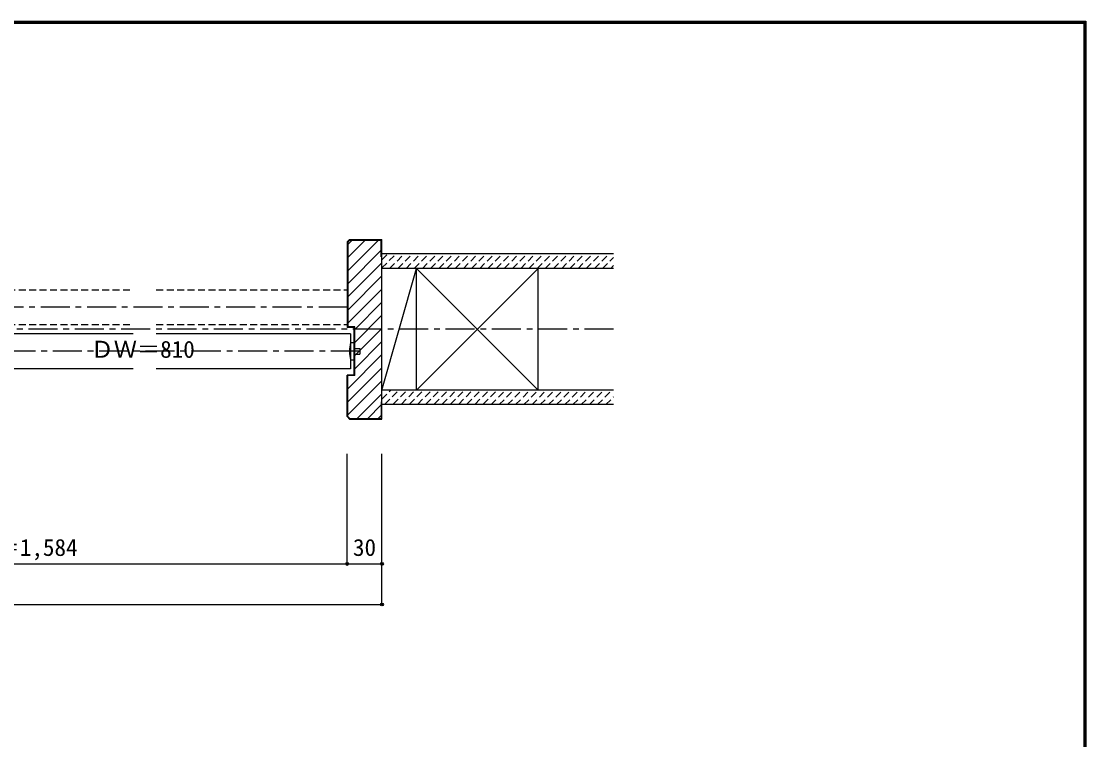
# Model space of a CAD drawing. Units: millimetres at full size, sheet at 1:5; details may follow other scales. Extents: x -973 to 977, y -718 to 696.
# Drawn here: x 58 to 977, y 76 to 696 of the extents above; entities that cross this region are included whole.
import ezdxf
from ezdxf.enums import TextEntityAlignment as Align

# ---------------------------------------------------------------- set-up
doc = ezdxf.new("R2010")
doc.units = ezdxf.units.MM
doc.header["$LTSCALE"] = 5
doc.header["$PDMODE"] = 32
doc.header["$PDSIZE"] = 2.5
doc.linetypes.add('CHAIN1', pattern=[8, 5, -1, 1, -1])
doc.linetypes.add('DASHED1', pattern=[1.8, 1.2, -0.6])
for name, color, linetype in [('0-0_補助線', 4, 'Continuous'), ('0-1_通り芯', 4, 'CHAIN1'), ('0-2_柱', 7, 'Continuous'), ('0-3_仕上げ', 2, 'Continuous'), ('0-4_枠', 3, 'Continuous'), ('0-6_扉', 6, 'Continuous'), ('0-7_金物', 7, 'Continuous'), ('0-B_寸法', 7, 'Continuous'), ('0-C_ハッチ', 4, 'DASHED1'), ('F-1_枠', 6, 'Continuous')]:
    doc.layers.add(name, color=color, linetype=linetype)
doc.styles.add('ＭＳ ゴシック', font='')
doc.styles.get('ＭＳ ゴシック').set_extended_font_data('MS Gothic')

msp = doc.modelspace()

# ---------------------------------------------------------------- linework, layer by layer
at = {"layer": '0-0_補助線'}
msp.add_line((369.135, 192.5), (369.135, 322.5), dxfattribs=at)
at = {"layer": '0-0_補助線', "color": 7}
msp.add_point((369.135, 192.5), dxfattribs=at)
at = {"layer": '0-1_通り芯'}
msp.add_line((569.135, 430), (-565.847, 430), dxfattribs=at)
at = {"layer": '0-2_柱'}
for p, q in [((369.144, 377.5), (399.023, 482.5)), ((369.144, 377.5), (399.023, 482.5)), ((399.032, 377.5), (504.032, 482.5)), ((399.032, 482.5), (504.032, 377.5)), ((399.032, 377.5), (504.032, 482.5)), ((399.032, 482.5), (504.032, 377.5))]:
    msp.add_line(p, q, dxfattribs=at)
at = {"layer": '0-2_柱', "color": 3}
for p, q in [((369.153, 377.5), (369.153, 482.5)), ((399.032, 377.5), (399.032, 482.5)), ((504.032, 377.5), (504.032, 482.5))]:
    msp.add_line(p, q, dxfattribs=at)
at = {"layer": '0-3_仕上げ'}
for p, q in [((569.135, 495), (369.135, 495)), ((569.135, 495), (369.135, 495)), ((569.135, 482.5), (369.135, 482.5)), ((569.135, 482.5), (369.135, 482.5)), ((569.135, 377.5), (369.135, 377.5)), ((569.135, 377.5), (369.135, 377.5)), ((569.135, 365), (369.135, 365)), ((569.135, 365), (369.135, 365))]:
    msp.add_line(p, q, dxfattribs=at)
at = {"layer": '0-4_枠'}
for p, q in [((339.135, 505.379), (341.256, 507.5)), ((339.135, 505.379), (339.135, 431.5)), ((341.256, 507.5), (369.135, 507.5)), ((368.635, 492.5), (368.635, 507)), ((369.135, 352.5), (369.135, 507.5)), ((339.635, 505.171), (339.635, 432)), ((368.635, 492.5), (369.135, 492.5)), ((345.635, 432), (339.635, 432)), ((345.635, 390), (345.635, 432)), ((345.135, 431.5), (339.135, 431.5)), ((345.135, 390.5), (345.135, 431.5)), ((345.135, 390.5), (339.135, 390.5)), ((339.135, 354.621), (339.135, 390.5)), ((345.635, 390), (339.635, 390)), ((339.635, 354.828), (339.635, 390)), ((368.635, 367.5), (368.635, 353)), ((368.635, 367.5), (369.135, 367.5)), ((339.135, 354.621), (341.256, 352.5)), ((339.635, 354.828), (341.463, 353)), ((341.256, 352.5), (369.135, 352.5)), ((341.463, 353), (368.635, 353))]:
    msp.add_line(p, q, dxfattribs=at)
msp.add_lwpolyline([(339.635, 505.171), (341.464, 507), (368.635, 507)], dxfattribs=at)
at = {"layer": '0-6_扉', "color": 2, "linetype": 'DASHED1'}
for p, q in [((-16.347, 464), (154.403, 464)), ((174.403, 464), (339.135, 464)), ((339.135, 464), (339.135, 434)), ((-16.347, 434), (154.403, 434)), ((174.403, 434), (339.135, 434))]:
    msp.add_line(p, q, dxfattribs=at)
at = {"layer": '0-6_扉'}
for p, q in [((154.403, 426), (-13.347, 426)), ((342.153, 426), (174.403, 426)), ((342.153, 426), (342.153, 396)), ((154.403, 396), (-13.347, 396)), ((342.153, 396), (174.403, 396))]:
    msp.add_line(p, q, dxfattribs=at)
at = {"layer": '0-7_金物'}
for p, q in [((342.135, 418.5), (345.135, 418.5)), ((345.135, 418.5), (345.135, 403.5)), ((345.135, 413.5), (350.135, 413.5)), ((350.135, 413.5), (350.135, 408.5)), ((345.135, 408.5), (350.135, 408.5)), ((342.135, 403.5), (345.135, 403.5))]:
    msp.add_line(p, q, dxfattribs=at)
msp.add_arc((372.586, 411), 31.361, 166.16371, 193.83632, dxfattribs=at)
at = {"layer": '0-B_寸法', "color": 4, "linetype": 'CHAIN1'}
for p, q in [((339.635, 449), (-346.847, 449)), ((350.135, 411), (-336.347, 411))]:
    msp.add_line(p, q, dxfattribs=at)
at = {"layer": '0-B_寸法', "color": 4}
for p, q in [((339.153, 227.5), (339.153, 322.5)), ((369.135, 192.5), (369.135, 322.5)), ((-365.847, 227.5), (369.135, 227.5)), ((-365.847, 192.5), (369.135, 192.5))]:
    msp.add_line(p, q, dxfattribs=at)
at = {"layer": '0-B_寸法'}
for p in [(339.153, 227.5), (369.135, 227.5), (369.135, 192.5)]:
    msp.add_point(p, dxfattribs=at)
at = {"layer": '0-C_ハッチ', "linetype": 'Continuous'}
for p, q in [((343.498, 507), (339.635, 503.137)), ((354.811, 507), (339.635, 491.823)), ((366.125, 507), (339.635, 480.51)), ((368.635, 498.196), (339.635, 469.196)), ((369.135, 487.383), (339.635, 457.882)), ((369.135, 476.069), (339.635, 446.569)), ((369.135, 464.755), (339.635, 435.255)), ((369.135, 453.441), (345.635, 429.941)), ((369.135, 442.127), (345.635, 418.628)), ((369.135, 430.814), (345.635, 407.314)), ((369.135, 419.5), (345.635, 396)), ((369.135, 408.186), (339.635, 378.686)), ((369.135, 396.873), (339.635, 367.373)), ((369.135, 385.559), (339.635, 356.059)), ((369.135, 374.245), (347.89, 353)), ((368.635, 364.685), (356.95, 353)), ((368.635, 355.624), (366.011, 353))]:
    msp.add_line(p, q, dxfattribs=at)
at = {"layer": '0-C_ハッチ'}
for p, q in [((369.153, 482.914), (381.239, 495)), ((369.153, 489.985), (374.168, 495)), ((369.153, 482.914), (381.239, 495)), ((369.153, 489.985), (374.168, 495)), ((375.81, 482.5), (388.31, 495)), ((375.81, 482.5), (388.31, 495)), ((382.882, 482.5), (395.382, 495)), ((382.882, 482.5), (395.382, 495)), ((389.953, 482.5), (402.453, 495)), ((389.953, 482.5), (402.453, 495)), ((397.024, 482.5), (409.524, 495)), ((397.024, 482.5), (409.524, 495)), ((404.095, 482.5), (416.595, 495)), ((404.095, 482.5), (416.595, 495)), ((411.166, 482.5), (423.666, 495)), ((411.166, 482.5), (423.666, 495)), ((418.237, 482.5), (430.737, 495)), ((418.237, 482.5), (430.737, 495)), ((425.308, 482.5), (437.808, 495)), ((425.308, 482.5), (437.808, 495)), ((432.379, 482.5), (444.879, 495)), ((432.379, 482.5), (444.879, 495)), ((439.45, 482.5), (451.95, 495)), ((439.45, 482.5), (451.95, 495)), ((446.521, 482.5), (459.021, 495)), ((446.521, 482.5), (459.021, 495)), ((453.592, 482.5), (466.092, 495)), ((453.592, 482.5), (466.092, 495)), ((460.663, 482.5), (473.163, 495)), ((460.663, 482.5), (473.163, 495)), ((467.734, 482.5), (480.234, 495)), ((467.734, 482.5), (480.234, 495)), ((474.805, 482.5), (487.305, 495)), ((474.805, 482.5), (487.305, 495)), ((481.877, 482.5), (494.377, 495)), ((481.877, 482.5), (494.377, 495)), ((488.948, 482.5), (501.448, 495)), ((488.948, 482.5), (501.448, 495)), ((496.019, 482.5), (508.519, 495)), ((496.019, 482.5), (508.519, 495)), ((503.09, 482.5), (515.59, 495)), ((503.09, 482.5), (515.59, 495)), ((510.161, 482.5), (522.661, 495)), ((510.161, 482.5), (522.661, 495)), ((517.232, 482.5), (529.732, 495)), ((517.232, 482.5), (529.732, 495)), ((524.303, 482.5), (536.803, 495)), ((524.303, 482.5), (536.803, 495)), ((531.374, 482.5), (543.874, 495)), ((531.374, 482.5), (543.874, 495)), ((538.445, 482.5), (550.945, 495)), ((538.445, 482.5), (550.945, 495)), ((545.516, 482.5), (558.016, 495)), ((545.516, 482.5), (558.016, 495)), ((552.587, 482.5), (565.087, 495)), ((552.587, 482.5), (565.087, 495)), ((559.658, 482.5), (569.153, 491.995)), ((559.658, 482.5), (569.153, 491.995)), ((566.729, 482.5), (569.153, 484.924)), ((566.729, 482.5), (569.153, 484.924)), ((369.153, 369.776), (376.877, 377.5)), ((369.153, 369.776), (376.877, 377.5)), ((371.769, 365.321), (383.948, 377.5)), ((371.769, 365.322), (383.948, 377.5)), ((378.84, 365.321), (391.019, 377.5)), ((378.84, 365.322), (391.019, 377.5)), ((385.911, 365.321), (398.09, 377.5)), ((385.911, 365.322), (398.09, 377.5)), ((392.982, 365.321), (405.161, 377.5)), ((392.982, 365.322), (405.161, 377.5)), ((400.053, 365.321), (412.232, 377.5)), ((400.053, 365.322), (412.232, 377.5)), ((407.125, 365.321), (419.303, 377.5)), ((407.125, 365.322), (419.303, 377.5)), ((414.196, 365.321), (426.374, 377.5)), ((414.196, 365.322), (426.374, 377.5)), ((421.267, 365.321), (433.445, 377.5)), ((421.267, 365.322), (433.445, 377.5)), ((428.338, 365.321), (440.516, 377.5)), ((428.338, 365.322), (440.516, 377.5)), ((435.409, 365.321), (447.587, 377.5)), ((435.409, 365.322), (447.587, 377.5)), ((442.48, 365.321), (454.658, 377.5)), ((442.48, 365.322), (454.658, 377.5)), ((449.551, 365.321), (461.729, 377.5)), ((449.551, 365.322), (461.729, 377.5)), ((456.622, 365.321), (468.8, 377.5)), ((456.622, 365.322), (468.8, 377.5)), ((463.371, 365), (475.871, 377.5)), ((463.371, 365), (475.871, 377.5)), ((470.443, 365), (482.943, 377.5)), ((470.443, 365), (482.943, 377.5)), ((477.514, 365), (490.014, 377.5)), ((477.514, 365), (490.014, 377.5)), ((484.585, 365), (497.085, 377.5)), ((484.585, 365), (497.085, 377.5)), ((491.656, 365), (504.156, 377.5)), ((491.656, 365), (504.156, 377.5)), ((498.727, 365), (511.227, 377.5)), ((498.727, 365), (511.227, 377.5)), ((505.798, 365), (518.298, 377.5)), ((505.798, 365), (518.298, 377.5)), ((512.869, 365), (525.369, 377.5)), ((512.869, 365), (525.369, 377.5)), ((519.94, 365), (532.44, 377.5)), ((519.94, 365), (532.44, 377.5)), ((527.011, 365), (539.511, 377.5)), ((527.011, 365), (539.511, 377.5)), ((534.082, 365), (546.582, 377.5)), ((534.082, 365), (546.582, 377.5)), ((541.153, 365), (553.653, 377.5)), ((541.153, 365), (553.653, 377.5)), ((548.224, 365), (560.724, 377.5)), ((548.224, 365), (560.724, 377.5)), ((555.295, 365), (567.795, 377.5)), ((555.295, 365), (567.795, 377.5)), ((562.366, 365), (569.153, 371.787)), ((562.366, 365), (569.153, 371.787))]:
    msp.add_line(p, q, dxfattribs=at)
at = {"layer": 'F-1_枠'}
for p, q in [((-973.347, 695.833), (976.653, 695.833)), ((-973.347, 695), (976.653, 695)), ((-973.347, 694.167), (976.653, 694.167)), ((974.986, 695.833), (974.986, -700.833)), ((975.82, 695.833), (975.82, -700.833)), ((976.653, 695.833), (976.653, -700.833))]:
    msp.add_line(p, q, dxfattribs=at)

# ---------------------------------------------------------------- texts
at = {"layer": '0-B_寸法', "style": 'ＭＳ ゴシック'}
for s, p in [('ＤＷ＝810', (117.708, 401)), ('枠内(レール長)＝1,584', (-103.347, 230)), ('30', (344.153, 230))]:
    msp.add_text(s, height=14.66, dxfattribs=at).set_placement(p, align=Align.BOTTOM_LEFT)

doc.saveas('drawing.dxf')
